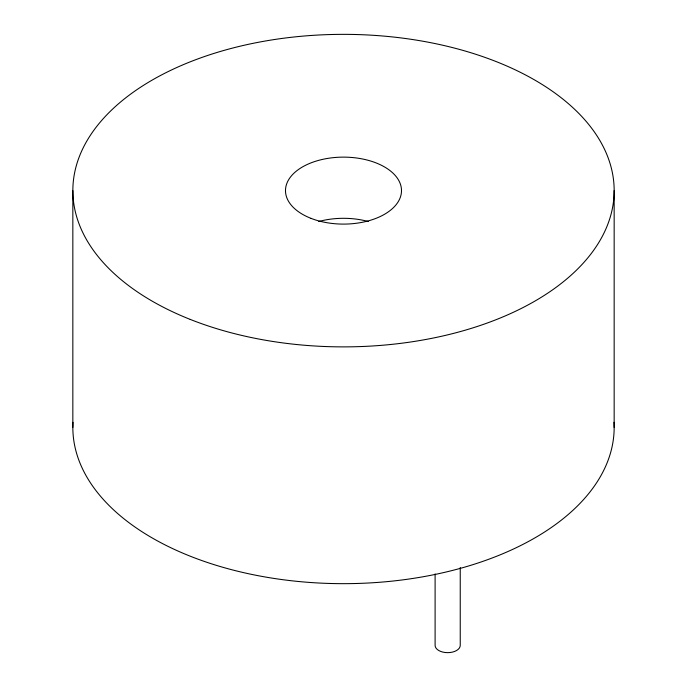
<?xml version="1.0" encoding="UTF-8"?>
<svg xmlns="http://www.w3.org/2000/svg" width="687" height="687" viewBox="0 0 687 687"><rect width="100%" height="100%" fill="white"/><g stroke="black" fill="none" stroke-linecap="round" stroke-linejoin="round"><path stroke-width="1.03" d="M614.161 190.617L614.161 427.4M460.238 567.531L460.238 645.394A12.564 7.256 0 0 1 447.666 652.65A12.564 7.256 0 0 1 435.103 645.394L435.103 573.937M72.839 190.617L72.839 427.4M614.015 422.282A270.661 156.267 0 0 1 343.5 583.667A270.661 156.267 0 0 1 72.985 422.282M318.759 221.506A58 33.483 0 0 1 368.352 221.532M190.196 319.395A270.661 156.267 0 0 0 613.328 202.88A270.661 156.267 0 0 0 226.976 49.576A270.661 156.267 0 0 0 190.196 319.395M311.074 218.38A58 33.483 0 0 0 401.354 192.953A58 33.483 0 0 0 318.072 160.518A58 33.483 0 0 0 311.074 218.38"/></g></svg>
